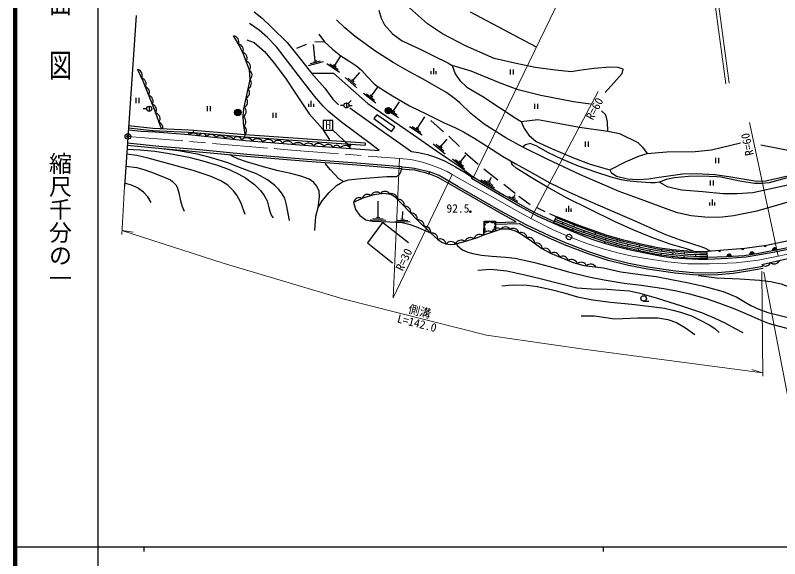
# Model space of a CAD drawing. Units: millimetres, scale not verified. Extents: x 40000 to 680000, y 20000 to 380000.
# Drawn here: x 40000 to 206411, y 202409 to 320784 of the extents above; entities that cross this region are included whole.
import ezdxf
from ezdxf.enums import TextEntityAlignment as Align

# ---------------------------------------------------------------- set-up
doc = ezdxf.new("R2010")
doc.units = ezdxf.units.MM
doc.header["$LTSCALE"] = 1000
doc.header["$PDMODE"] = 32
doc.header["$PDSIZE"] = 500
doc.linetypes.add('CHAIN', pattern=[18.5, 12, -1.5, 3.5, -1.5])
for name, color, linetype, lineweight in [('M-BGD', 7, 'Continuous', 25), ('M-BGD-EXST', 7, 'Continuous', 25), ('M-BMK', 2, 'CHAIN', 13), ('M-BMK-OTRS', 5, 'Continuous', 25), ('M-BMK-SRVR', 3, 'Continuous', 25), ('M-STR-HTXT', 7, 'Continuous', 13), ('M-TTL', 2, 'Continuous', 140), ('M-TTL-BAND', 7, 'Continuous', 25)]:
    doc.layers.add(name, color=color, linetype=linetype, lineweight=lineweight)
doc.layers.add('M-OTRS', color=6, linetype='Continuous')
doc.styles.add('@ＭＳ ゴシック', font='')
doc.styles.add('ＭＳ ゴシック', font='')
doc.styles.get('@ＭＳ ゴシック').set_extended_font_data('@MS Gothic')
doc.styles.get('ＭＳ ゴシック').set_extended_font_data('MS Gothic')

msp = doc.modelspace()

# ---------------------------------------------------------------- hatches: boundary and pattern name
at = {"layer": 'M-BGD'}
for points in [[(89148, 299598, 1), (87748, 299598, 0.41421), (88448, 298898, 0.41421)], [(121916, 299998, 1), (120516, 299998, 0.41421), (121216, 299298, 0.41421)], [(193595, 269624), (193097, 269581, 1)], [(198577, 270055), (198079, 270012, 1)], [(203531, 270734), (203035, 270665, 0.41421), (203318, 270452, 0.41421)], [(204833, 269542), (205814, 269735, 1)], [(194932, 268222), (195930, 268286, 0.41421), (195399, 268753, 0.41421)], [(199914, 268647), (200903, 268796, 0.41421), (200334, 269216, 0.41421)]]:
    msp.add_hatch(color=256, dxfattribs=at).paths.add_polyline_path(points)
at = {"layer": 'M-BGD-EXST'}
msp.add_hatch(color=256, dxfattribs=at).paths.add_polyline_path([(112495, 292333, 0.41421), (112835, 292233, 0.41421), (112934, 292572, 1)])

# ---------------------------------------------------------------- linework, layer by layer
at = {"layer": 'M-BGD'}
for p, q in [((153466, 313868), (139128, 321443)), ((105243, 315102), (107329, 315008)), ((101315, 313621), (103378, 314470)), ((105310, 310848), (104919, 314383)), ((109549, 309837), (110826, 311785)), ((103837, 309829), (107096, 310708)), ((104302, 310265), (106475, 310852)), ((104972, 310757), (105648, 310939)), ((107814, 310282), (110613, 308397)), ((108448, 310217), (110314, 308960)), ((109258, 310033), (109839, 309642)), ((113498, 306550), (115006, 308326)), ((130548, 307940), (130548, 308637)), ((131081, 307940), (131081, 309269)), ((131614, 307940), (131614, 308637)), ((147732, 308989), (147732, 307871)), ((148398, 308989), (148398, 307871)), ((111832, 307205), (114377, 304990)), ((112453, 307062), (114150, 305585)), ((113234, 306780), (113762, 306320)), ((117523, 303233), (118923, 305094)), ((115821, 303788), (118493, 301727)), ((116449, 303682), (118231, 302308)), ((117246, 303447), (117801, 303019)), ((66232, 302774), (66232, 301656)), ((66898, 302774), (66898, 301656)), ((103896, 300831), (103896, 301527)), ((104429, 300831), (104429, 302159)), ((104963, 300831), (104963, 301527)), ((112070, 301692), (112070, 300592)), ((113084, 302192), (112452, 301537)), ((122354, 299955), (123615, 301912)), ((153024, 301504), (153024, 300386)), ((153691, 301504), (153691, 300386)), ((68610, 300423), (67860, 300423)), ((69160, 300973), (69160, 299873)), ((81739, 300984), (81739, 299866)), ((82406, 300984), (82406, 299866)), ((111520, 301142), (110770, 301142)), ((112620, 301142), (113370, 301142)), ((120616, 300386), (123430, 298523)), ((121250, 300325), (123126, 299083)), ((122062, 300148), (122646, 299761)), ((96083, 299534), (96083, 298416)), ((96750, 299534), (96750, 298416)), ((127527, 296158), (129157, 298640)), ((125789, 296590), (128603, 294727)), ((126423, 296529), (128299, 295287)), ((127235, 296352), (127819, 295965)), ((130457, 297841), (133208, 295360)), ((77659, 295335), (77809, 294793)), ((78787, 295751), (78749, 295252)), ((78749, 295252), (89993, 294330)), ((78787, 295751), (90028, 294829)), ((89993, 294330), (90028, 294829)), ((90028, 294829), (116190, 292985)), ((89993, 294330), (116155, 292486)), ((116190, 292985), (116155, 292486)), ((132658, 292181), (134051, 293829)), ((134349, 294461), (136698, 292181)), ((164052, 293259), (164052, 292141)), ((164718, 293259), (164718, 292141)), ((130979, 292803), (133567, 290638)), ((131602, 292673), (133328, 291229)), ((132389, 292405), (132926, 291956)), ((136888, 288883), (138103, 290336)), ((137855, 290899), (140777, 288370)), ((192400, 289721), (192400, 288603)), ((193066, 289721), (193066, 288603)), ((135209, 289506), (137797, 287340)), ((135833, 289375), (137558, 287932)), ((136620, 289108), (137157, 288659)), ((124128, 287767), (124090, 287319)), ((130149, 286681), (130009, 286253)), ((141981, 287317), (145083, 284924)), ((141376, 284921), (144290, 283219)), ((142013, 284897), (143956, 283762)), ((142833, 284765), (143438, 284412)), ((143135, 284589), (143684, 285517)), ((191293, 284807), (191293, 283689)), ((191959, 284807), (191959, 283689)), ((146320, 283967), (148838, 282025)), ((147369, 281397), (149312, 280262)), ((148189, 281265), (148794, 280912)), ((148492, 281089), (148852, 281746)), ((149654, 281391), (152118, 279543)), ((118979, 276778), (119024, 280301)), ((191211, 279329), (191211, 280026)), ((191744, 279329), (191744, 280657)), ((192278, 279329), (192278, 280026)), ((124315, 276419), (124394, 278015)), ((153505, 278939), (155259, 278062)), ((159963, 277968), (159963, 278665)), ((160496, 277968), (160496, 279296)), ((161030, 277968), (161030, 278665)), ((117844, 276518), (120093, 276438)), ((118629, 276790), (119329, 276766)), ((123965, 276432), (124665, 276407)), ((156290, 277589), (157806, 276901)), ((157156, 275470), (157842, 276980)), ((159393, 276046), (159503, 276325)), ((117272, 276238), (120644, 276119)), ((122607, 275879), (125980, 275760)), ((123180, 276159), (125429, 276080)), ((144566, 275273), (149660, 275453)), ((144568, 275623), (149062, 275782)), ((158873, 274728), (158953, 274930)), ((159099, 275302), (159246, 275674)), ((161572, 274756), (161718, 275128)), ((161278, 274012), (161425, 274384)), ((163514, 272785), (163639, 273139)), ((163771, 273517), (163904, 273894)), ((164036, 274272), (164136, 274555)), ((166262, 273065), (166395, 273443)), ((168721, 272626), (168804, 272915)), ((165997, 272311), (166130, 272688)), ((168289, 271141), (168386, 271474)), ((168498, 271858), (168609, 272242)), ((171010, 271545), (171121, 271929)), ((173504, 271303), (173572, 271596)), ((170787, 270776), (170898, 271161)), ((173175, 269887), (173233, 270134)), ((173323, 270524), (173413, 270914)), ((175668, 269570), (175758, 269959)), ((175849, 270349), (175939, 270739)), ((178206, 269431), (178289, 269823)), ((178371, 270214), (178433, 270508)), ((180735, 269380), (180789, 269776)), ((183240, 269451), (183267, 269750)), ((175611, 269322), (175615, 269342)), ((178079, 268832), (178123, 269040)), ((180625, 268587), (180680, 268983)), ((183110, 267995), (183134, 268255)), ((183169, 268654), (183205, 269052)), ((185624, 268034), (185659, 268432)), ((185695, 268831), (185730, 269229)), ((188164, 268297), (188180, 268696)), ((188196, 269096), (188208, 269396)), ((188139, 267696), (188147, 267897)), ((176781, 258502), (177904, 258502))]:
    msp.add_line(p, q, dxfattribs=at)
for points in [[(92014, 321517), (93708, 320139), (95777, 318228), (99202, 314846), (102385, 310869), (104454, 308165), (107374, 304885), (109128, 302521), (110366, 301311)], [(119143, 321910), (119662, 320125), (120379, 318691), (122131, 316731), (124187, 315253), (128164, 313390), (131047, 311930), (134182, 310446), (135082, 309877), (135740, 308059), (136759, 306580), (138335, 305140), (141813, 303085), (148806, 298473), (150126, 297679), (150785, 296131), (151786, 294656), (153381, 293299), (156757, 291773), (161507, 289744), (165138, 288378), (167935, 287524), (169420, 287090), (169700, 286523), (170913, 285714), (173295, 285131), (175497, 285041), (177894, 285145), (179642, 285436)], [(168412, 303976), (172085, 308115), (172307, 309076), (171271, 309396), (169422, 309445), (166021, 309199), (162756, 308727), (161027, 308433), (157587, 308813), (153160, 309435), (149052, 310250), (144263, 311390), (138021, 314155), (132987, 316772), (129744, 318947), (125827, 322384)], [(215711, 282259), (201426, 278106), (196383, 277075), (193271, 276719), (190140, 276813), (187149, 277112), (184169, 277750), (182144, 278443), (177017, 280350), (171472, 282417), (163027, 286008), (155777, 289465), (150513, 292043), (146767, 294118), (142037, 297075), (139162, 299365), (136802, 301681), (135563, 302733), (133693, 304018), (130654, 305793), (128784, 306892), (125839, 308434), (122230, 310476), (118279, 313022), (113978, 316176), (111711, 318069), (109957, 319821)], [(113044, 291766), (119231, 291344), (117575, 292644), (111040, 297506), (108163, 299791), (107042, 300960), (105127, 303176), (102397, 306701), (96873, 313907), (94892, 315923), (93107, 317529), (91019, 318992)], [(90028, 294829), (89688, 297205), (89623, 298857), (89769, 300395), (90828, 305398), (91098, 306803), (90966, 308818), (89709, 312332), (88758, 314268), (87526, 316281)], [(106090, 316638), (107329, 315008), (109062, 313379), (110862, 311983), (112822, 310734), (114335, 309709), (115413, 308771), (116611, 307441), (118124, 305858), (119011, 305183), (121732, 303457), (125845, 301083), (129576, 299231), (133394, 297343), (135674, 296344), (137603, 295370), (140030, 293929), (142785, 292167), (146034, 290127), (148817, 288514), (152519, 286469), (156388, 284308), (160444, 282345), (164019, 280701), (169007, 278582), (174737, 276088), (178251, 274497), (181520, 273020), (184709, 271853), (187656, 270949), (189034, 270516), (190026, 270121), (191418, 269436)], [(90405, 315407), (92020, 314822), (94268, 312903), (96164, 310610), (98833, 307077), (101108, 303653), (103964, 299324), (106871, 296016), (108393, 293685)], [(165210, 301448), (161510, 301924), (154426, 303280), (149510, 304539), (145418, 306078), (139236, 308617), (135082, 309877)], [(66626, 308982), (67751, 306515), (70239, 300357), (71721, 296115)], [(104454, 308165), (109251, 308163), (116759, 301578), (125028, 295914), (131677, 291275), (136870, 287799), (139489, 285719), (142098, 284124), (146397, 281626), (151870, 278496), (153650, 277502), (157322, 275836)], [(112863, 300621), (117922, 296998), (126278, 291096), (127796, 290903), (129730, 290429), (131480, 289888), (133403, 289105), (135847, 287804), (137964, 286521), (139317, 285585), (139306, 285271), (145383, 281756), (149923, 279134), (153582, 277093), (157156, 275470)], [(168973, 295537), (168928, 297591), (168593, 299071), (167624, 299986)], [(150126, 297679), (153766, 298084), (158525, 297189), (162828, 296405), (168973, 295537), (171563, 295006), (175558, 293086), (176523, 292079), (177546, 290656)], [(64629, 296268), (69872, 295701), (77659, 295335), (78749, 295252)], [(64663, 296768), (69911, 296200), (77690, 295835), (78787, 295751)], [(64601, 295849), (67403, 295529), (70472, 295417), (77809, 294793), (90120, 293538), (102832, 292508), (113044, 291766), (112168, 292767)], [(124128, 287767), (114377, 288604), (103556, 289346), (90404, 290477), (80100, 291443), (71225, 292211), (64399, 292891)], [(208602, 285489), (204144, 284313), (202469, 284109), (200940, 284141), (198063, 284597), (193576, 285494), (192622, 285594), (191036, 285679), (188728, 285736), (186549, 285679), (183495, 285349), (181707, 285009), (180827, 284650), (180228, 284430), (179319, 284300), (178305, 284254), (175286, 284468), (173161, 284707), (171885, 284945), (169718, 285499), (166388, 286603), (162574, 287926), (158955, 289429), (155897, 290903), (153509, 292239), (152072, 292888), (151094, 292569), (150513, 292043)], [(169420, 287090), (172806, 288845), (175862, 290199), (177546, 290656), (181828, 291022), (188013, 291095), (191560, 291488), (197882, 292985)], [(64314, 291649), (67216, 291443), (70398, 291204), (73565, 290682), (77763, 289861), (80805, 289096), (83987, 288126), (86590, 287165), (88682, 286150), (90131, 285343), (92088, 283910), (93402, 282581), (94215, 281499), (94857, 280379), (95141, 279170), (95410, 278080), (95724, 277229), (96142, 276661)], [(124090, 287319), (114343, 288156), (103521, 288898), (90363, 290029), (80060, 290994), (71183, 291762), (64368, 292442)], [(99708, 276060), (99073, 279508), (98678, 280921), (97959, 282083), (97384, 282849), (96476, 283734), (94883, 284931), (92479, 286212), (89401, 287412), (86049, 288681), (82725, 289734), (79635, 290521), (77597, 290911), (75547, 291228), (71183, 291762)], [(202281, 292586), (208647, 291362), (218670, 288879)], [(90022, 277374), (89076, 280020), (88204, 281617), (87486, 282533), (86282, 283757), (84746, 284732), (82411, 285738), (78742, 286976), (72633, 288670), (68944, 289678), (66442, 290249), (64237, 290524)], [(105929, 278923), (106221, 281236), (106124, 282458), (105630, 283553), (104970, 284358), (103942, 285085), (102147, 285773), (99968, 286333), (97250, 286883), (94024, 287739), (90334, 288882), (88476, 289480), (87182, 290114), (86707, 290372)], [(64061, 287939), (66431, 287613), (68196, 287115), (70216, 286386), (72922, 285337), (73803, 284906), (74203, 284600), (74926, 283874), (75249, 283314), (75599, 282075), (75934, 280390), (76296, 279129), (76729, 278106)], [(111454, 284571), (110458, 285154), (108656, 287092), (107430, 288505)], [(187657, 269418), (186102, 269930), (182540, 270958), (178564, 272350), (174632, 273983), (170443, 275889), (165146, 278463), (160111, 280961), (155747, 283393), (152268, 285442), (149007, 287498), (148293, 288137), (148114, 288408), (148033, 288760)], [(179642, 285436), (185248, 286263), (188273, 286349), (192305, 286077), (195329, 285635), (200108, 284837), (201463, 284651), (203354, 284751), (208204, 285820), (214110, 287432), (217539, 288502), (218670, 288879)], [(105232, 273875), (105460, 277004), (105929, 278923), (106770, 280395), (108349, 282216), (109900, 283723), (110785, 284222), (111454, 284571), (112551, 284910), (115276, 285260), (120858, 285665), (123063, 285684), (123715, 286277), (124031, 286840), (124090, 287319)], [(124090, 287319), (125720, 287223), (126898, 287082), (127994, 286862), (129220, 286544), (130009, 286253)], [(124128, 287767), (125768, 287609), (126907, 287468), (128109, 287226), (129366, 286922), (130149, 286681)], [(149062, 275782), (145509, 277736), (136146, 283102), (132054, 285468), (130612, 286056), (130009, 286253)], [(202726, 266055), (199373, 265456), (196244, 264976), (192965, 264716), (190344, 264620), (187579, 264671), (183702, 265034), (177730, 265906), (173588, 266701), (169212, 267813), (164859, 269250), (160116, 271079), (156441, 272661), (151200, 275120), (145729, 278128), (136370, 283492), (132253, 285873), (130767, 286479), (130149, 286681)], [(180228, 284430), (181875, 283489), (185004, 282749), (189664, 282370), (194126, 281959), (197140, 281992), (200532, 282189), (207162, 283604), (216268, 285596), (218579, 286472), (219436, 286439), (221741, 285550), (222903, 285556)], [(69588, 280001), (68833, 281270), (67913, 282220), (66579, 283172), (65278, 283764), (63809, 284242)], [(113633, 280052), (115925, 281084), (118097, 281755), (120197, 282031), (121745, 281851), (122501, 281384), (124323, 279586), (127473, 276235), (130357, 273427), (132011, 271955), (132884, 271352), (133717, 270972), (134655, 270834), (135580, 270932), (137542, 271424), (140637, 272353), (142027, 272973), (144640, 273853), (145826, 274233), (147383, 274288), (148810, 273867), (150070, 273144), (152193, 271803), (153825, 270591), (154653, 269962), (156520, 268982), (158971, 267941), (161482, 266943), (163775, 266279), (168045, 265748)], [(113633, 280052), (114090, 278475), (115006, 277167), (116330, 276251), (117784, 275960), (121507, 275772), (124198, 275612), (125943, 275205), (127717, 274536), (128977, 273992), (130357, 273427)], [(157552, 276342), (162554, 274369), (168584, 272250), (172261, 271181), (176376, 270227), (179735, 269517), (182937, 269076), (186392, 268769), (189042, 268662), (190663, 268668)], [(157718, 276707), (162693, 274743), (168706, 272631), (172362, 271568), (176462, 270617), (179804, 269912), (182982, 269474), (186418, 269168), (189050, 269062), (190646, 269068)], [(157842, 276980), (162798, 275025), (168798, 272916), (172438, 271859), (176527, 270910), (179855, 270207), (183015, 269772), (186437, 269467), (189055, 269362), (190632, 269368)], [(188710, 264067), (192732, 263558), (197722, 263371), (201999, 263049), (204375, 262778), (206700, 262269), (208601, 261573), (209478, 261093), (211668, 259329), (213789, 257820), (215181, 257073), (215944, 257022), (216929, 257175), (218304, 257854), (227400, 263383), (233313, 266912), (238932, 270542), (243354, 272955), (246635, 274703), (249611, 276165), (251981, 277140)], [(125621, 271210), (119905, 275663), (116641, 271210), (122133, 266843)], [(141992, 272958), (142048, 275964), (144569, 275948), (144559, 273826)], [(202805, 265612), (199446, 265012), (196296, 264529), (192991, 264266), (190348, 264169), (187554, 264221), (183649, 264587), (177655, 265462), (173490, 266261), (169085, 267381), (164707, 268826), (159946, 270662), (156257, 272250), (150996, 274719), (149660, 275453)], [(157156, 275470), (162031, 273362), (165532, 272000), (167948, 271233), (170894, 270437), (174252, 269628), (177842, 268876), (180727, 268336), (183199, 267982), (185927, 267805), (188747, 267666), (190707, 267665), (190632, 269368)], [(157221, 275613), (162274, 273619), (168339, 271488), (172059, 270407), (176203, 269445), (179598, 268729), (182846, 268281), (186340, 267970), (189028, 267862), (190698, 267868)], [(157387, 275977), (162414, 273994), (168462, 271869), (172160, 270794), (176289, 269836), (179666, 269123), (182891, 268679), (186366, 268369), (189035, 268262), (190681, 268268)], [(190632, 269368), (198806, 270075), (203531, 270734), (210754, 272232), (220416, 274189), (226436, 275551), (228773, 276030)], [(190707, 267665), (195203, 267886), (199092, 268187), (204533, 269112), (209444, 270026), (216200, 271616), (228425, 274606)], [(190688, 268097), (194932, 268222), (198667, 268460), (201449, 268877), (207111, 269989), (211858, 270979), (220683, 273098)], [(136021, 270871), (136365, 270499), (137348, 269726), (138494, 269173), (139620, 268858), (141491, 268505), (143710, 268292), (146708, 268101), (148789, 267853), (150803, 267452), (153057, 266927), (156309, 266056), (160443, 264902), (164830, 263801), (168200, 263124), (172549, 262446), (176281, 261988), (181156, 261263), (183909, 260749), (186780, 260086), (190421, 259069), (193320, 258081), (196790, 256775), (200325, 255223), (202335, 254361), (204123, 253665), (205976, 253141), (207926, 252648)], [(202531, 266475), (207548, 267647), (214459, 269028), (214595, 268792)], [(140668, 265272), (143479, 265464), (146988, 265115), (150917, 264260), (154251, 263457), (159158, 262183), (162224, 261430), (165402, 261168), (168859, 261098), (171617, 260941), (173730, 260732), (175992, 260230), (179483, 259251), (185219, 257435), (189407, 256015), (192291, 254838), (194471, 253785), (196725, 252585), (198366, 251655)], [(168045, 265748), (171829, 264906), (175507, 264411), (179529, 263865), (183188, 263191), (186296, 262583), (189796, 261761), (191714, 261234), (194084, 260619), (195729, 259995), (197088, 259371), (198495, 258541), (200150, 257553), (201848, 256739), (203827, 256021), (206247, 255468), (208575, 254847), (210589, 254261), (212217, 253710)], [(145927, 261863), (148215, 262099), (151461, 261960), (153583, 261711), (156663, 261087), (159166, 260420), (162412, 259463), (165759, 258783), (169573, 258298), (174254, 257825), (178401, 257354), (181314, 256952), (183164, 256561), (184829, 256117), (187201, 255299), (189129, 254370), (191071, 253372), (192264, 252540), (193221, 251667)], [(163180, 255286), (166071, 255286), (170517, 254642), (175513, 254878), (179864, 254909), (182057, 254546), (183974, 253840), (185922, 252725), (187964, 251249)]]:
    msp.add_lwpolyline(points, dxfattribs=at)
msp.add_lwpolyline([(118688, 299131), (118073, 298276), (121931, 295456), (122617, 296413)], close=True, dxfattribs=at)
for centre, radius in [((112070, 301142), 550), ((69160, 300423), 550), ((88448, 299598), 700), ((121216, 299998), 700), ((139073, 278003), 150), ((176781, 259102), 600)]:
    msp.add_circle(centre, radius, dxfattribs=at)
for centre, radius, start, end in [((87382, 314984), 1304, 339.26046, 83.68598), ((88354, 313242), 1304, 334.60415, 79.02968), ((89165, 311444), 1296, 328.41393, 73.72952), ((89950, 309553), 1254, 324.12437, 75.2341), ((66327, 307712), 1304, 332.31134, 76.73687), ((90277, 307761), 1262, 310.57829, 56.89774), ((67216, 305878), 1257, 327.80587, 77.78951), ((90108, 305953), 1304, 296.22747, 40.653), ((67925, 303953), 1304, 329.78863, 74.21416), ((89695, 303934), 1304, 296.22747, 40.653), ((68697, 302042), 1304, 329.78863, 74.21416), ((69496, 300160), 1268, 326.45259, 75.00642), ((89295, 301918), 1292, 295.14213, 40.9063), ((88960, 299804), 1293, 301.17089, 46.89753), ((70341, 298295), 1184, 318.8174, 79.67639), ((88904, 297614), 1304, 311.55587, 56.18977), ((70817, 296279), 1304, 351.95992, 71.45966), ((89084, 295617), 1230, 320.16079, 56.14475), ((78746, 293483), 1606, 43.00301, 125.35275), ((80766, 293950), 1053, 24.92717, 143.42858), ((82627, 293559), 1232, 31.02155, 137.3341), ((84604, 293136), 1402, 37.3157, 131.04008), ((86524, 293200), 1126, 32.6799, 135.6758), ((88343, 293299), 1008, 18.65737, 149.69843), ((90368, 292590), 1486, 33.86276, 136.02427), ((92677, 292334), 1527, 35.96348, 134.77532), ((95037, 292179), 1539, 33.80279, 136.93611), ((97204, 292509), 1032, 21.43369, 149.30523), ((99263, 291869), 1498, 33.52111, 137.21768), ((101553, 291218), 1808, 45.59023, 125.1486), ((103824, 291511), 1417, 36.48035, 135.20114), ((106029, 291524), 1351, 29.55633, 142.13144), ((108143, 291474), 1181, 29.022, 142.66574), ((109940, 291572), 900, 23.57517, 148.11256), ((111837, 290928), 1469, 34.79755, 136.89017), ((116746, 280474), 1304, 56.44497, 161.00122), ((118624, 280976), 1297, 47.95889, 153.18996), ((120498, 281122), 1295, 35.45382, 140.92457), ((121933, 280639), 1291, 1.36189, 107.10497), ((114901, 279747), 1304, 62.01639, 166.44192), ((123413, 279404), 1281, 351.19639, 98.50022), ((124802, 277909), 1304, 351.02316, 95.44869), ((126214, 276408), 1304, 351.02316, 95.44869), ((127685, 274913), 1304, 353.59874, 98.02427), ((129163, 273476), 1304, 353.84711, 98.02427), ((141534, 274118), 782, 306.71085, 51.13638), ((141557, 275354), 782, 306.71085, 51.13638), ((142717, 276438), 782, 217.51136, 321.93689), ((143953, 276432), 782, 217.51136, 321.93689), ((145064, 274442), 796, 128.79789, 230.64277), ((145127, 275681), 836, 176.80513, 227.73228), ((146707, 273388), 1302, 37.6539, 142.25237), ((130698, 272054), 1304, 356.12517, 100.5507), ((141093, 271748), 1304, 58.53247, 163.69251), ((143004, 272468), 1291, 56.37186, 162.30999), ((144947, 273103), 1305, 55.98963, 160.32296), ((148394, 273082), 1282, 13.98573, 120.77009), ((150110, 272193), 1288, 5.15003, 111.47343), ((132512, 270767), 1304, 8.47511, 113.1654), ((134850, 270187), 1302, 38.85393, 143.60306), ((137063, 270501), 1300, 51.75454, 157.25513), ((139084, 271053), 1304, 54.48508, 158.9106), ((151812, 271103), 1277, 1.59619, 109.18243), ((153446, 269884), 1304, 1.20005, 105.89183), ((155297, 268728), 1304, 10.11329, 114.81085), ((193346, 269603), 250, 184.94425, 4.94425), ((198328, 270034), 250, 184.94425, 4.94425), ((203283, 270699), 250, 187.93314, 7.93314), ((205324, 269638), 500, 11.11091, 191.11091), ((157217, 267818), 1304, 14.76762, 119.19315), ((159115, 266979), 1334, 17.3956, 118.5739), ((195431, 268254), 500, 3.65034, 183.65034), ((200408, 268721), 500, 8.52643, 188.52643), ((161106, 266308), 1289, 17.56601, 123.84326), ((163156, 265712), 1282, 22.84076, 129.81447), ((165261, 265289), 1304, 30.69287, 135.1184), ((203318, 267334), 1165, 227.52135, 338.77097), ((205225, 267925), 1304, 230.9334, 335.35892)]:
    msp.add_arc(centre, radius, start, end, dxfattribs=at)
at = {"layer": 'M-BGD-EXST'}
for p, q in [((109110, 297843), (107010, 297843)), ((107010, 297843), (107010, 295743)), ((109110, 295743), (109110, 297843)), ((107010, 295743), (109110, 295743)), ((112715, 292453), (109110, 295743))]:
    msp.add_line(p, q, dxfattribs=at)
msp.add_circle((112715, 292453), 250, dxfattribs=at)
at = {"layer": 'M-BMK'}
msp.add_lwpolyline([(64502, 294400), (98369, 291571), (123607, 289585), (126078, 289365), (128642, 288762), (130367, 288232), (132382, 287473), (133989, 286773), (135084, 286101), (139482, 283603), (143982, 281194), (149169, 278187), (152222, 276481), (157089, 274076), (160557, 272515), (164426, 271082), (167951, 269936), (171143, 269074), (174296, 268344), (177735, 267714), (182049, 267084), (186381, 266676), (191146, 266616), (196946, 266860), (201726, 267419), (206091, 268339), (216124, 270476)], dxfattribs=at)
at = {"layer": 'M-BMK-OTRS'}
msp.add_line((66300, 320764), (63759, 283508), dxfattribs=at)
at = {"layer": 'M-BMK-SRVR'}
for centre in [(64502, 294400), (160541, 272481)]:
    msp.add_circle(centre, 600, dxfattribs=at)
at = {"layer": 'M-OTRS'}
msp.add_point((64502, 294400), dxfattribs=at)
at = {"layer": 'M-STR-HTXT'}
for p, q in [((139567, 285120), (162196, 331926)), ((194703, 305871), (192415, 322515)), ((193122, 322768), (195394, 305965)), ((152222, 276481), (166924, 304149)), ((206091, 268339), (199822, 297439)), ((63759, 283508), (63178, 273050)), ((63226, 273911), (65651, 273529)), ((202508, 265030), (202706, 242170)), ((202933, 264826), (209124, 232795)), ((202699, 242920), (200343, 243611))]:
    msp.add_line(p, q, dxfattribs=at)
for points in [[(123607, 289585), (122238, 259248), (135084, 286101)], [(202699, 242920), (163661, 248019), (142595, 251084), (111277, 259032), (85249, 266813), (63226, 273911)]]:
    msp.add_lwpolyline(points, dxfattribs=at)
at = {"layer": 'M-TTL'}
msp.add_line((40000, 380000), (40000, 20000), dxfattribs=at)
at = {"layer": 'M-TTL-BAND'}
for p, q in [((58000, 370000), (58000, 20000)), ((40000, 205000), (579000, 205000)), ((68000, 205000), (68000, 204000)), ((168000, 205000), (168000, 204000))]:
    msp.add_line(p, q, dxfattribs=at)

# ---------------------------------------------------------------- texts
at = {"layer": 'M-BGD', "style": 'ＭＳ ゴシック'}
msp.add_text('92.5', height=1833, dxfattribs=at).set_placement((133872, 277247), align=Align.BOTTOM_LEFT)
at = {"layer": 'M-BGD-EXST', "style": 'ＭＳ ゴシック'}
msp.add_text('H', height=1833, dxfattribs=at).set_placement((107463, 295435), align=Align.BOTTOM_LEFT)
at = {"layer": 'M-STR-HTXT', "style": 'ＭＳ ゴシック'}
for s, rotation, p in [('R=60', 62.014, (166247, 297549)), ('R=60', 102.158, (201312, 290525)), ('R=30', 64.434, (124842, 264693)), ('側溝', 345.759, (125248, 255486)), ('L=142.0', 345.759, (122861, 253371))]:
    msp.add_text(s, height=1833, rotation=rotation, dxfattribs=at).set_placement(p, align=Align.BOTTOM_LEFT)
at = {"layer": 'M-TTL-BAND', "style": '@ＭＳ ゴシック', "width": 1.4}
msp.add_text('平  面  図', height=3666, rotation=270, dxfattribs=at).set_placement((49777, 306475), align=Align.MIDDLE_RIGHT)
at = {"layer": 'M-TTL-BAND', "style": '@ＭＳ ゴシック'}
msp.add_text('縮尺千分の一', height=3666, rotation=270, dxfattribs=at).set_placement((49777, 261030), align=Align.MIDDLE_RIGHT)

doc.saveas('drawing.dxf')
